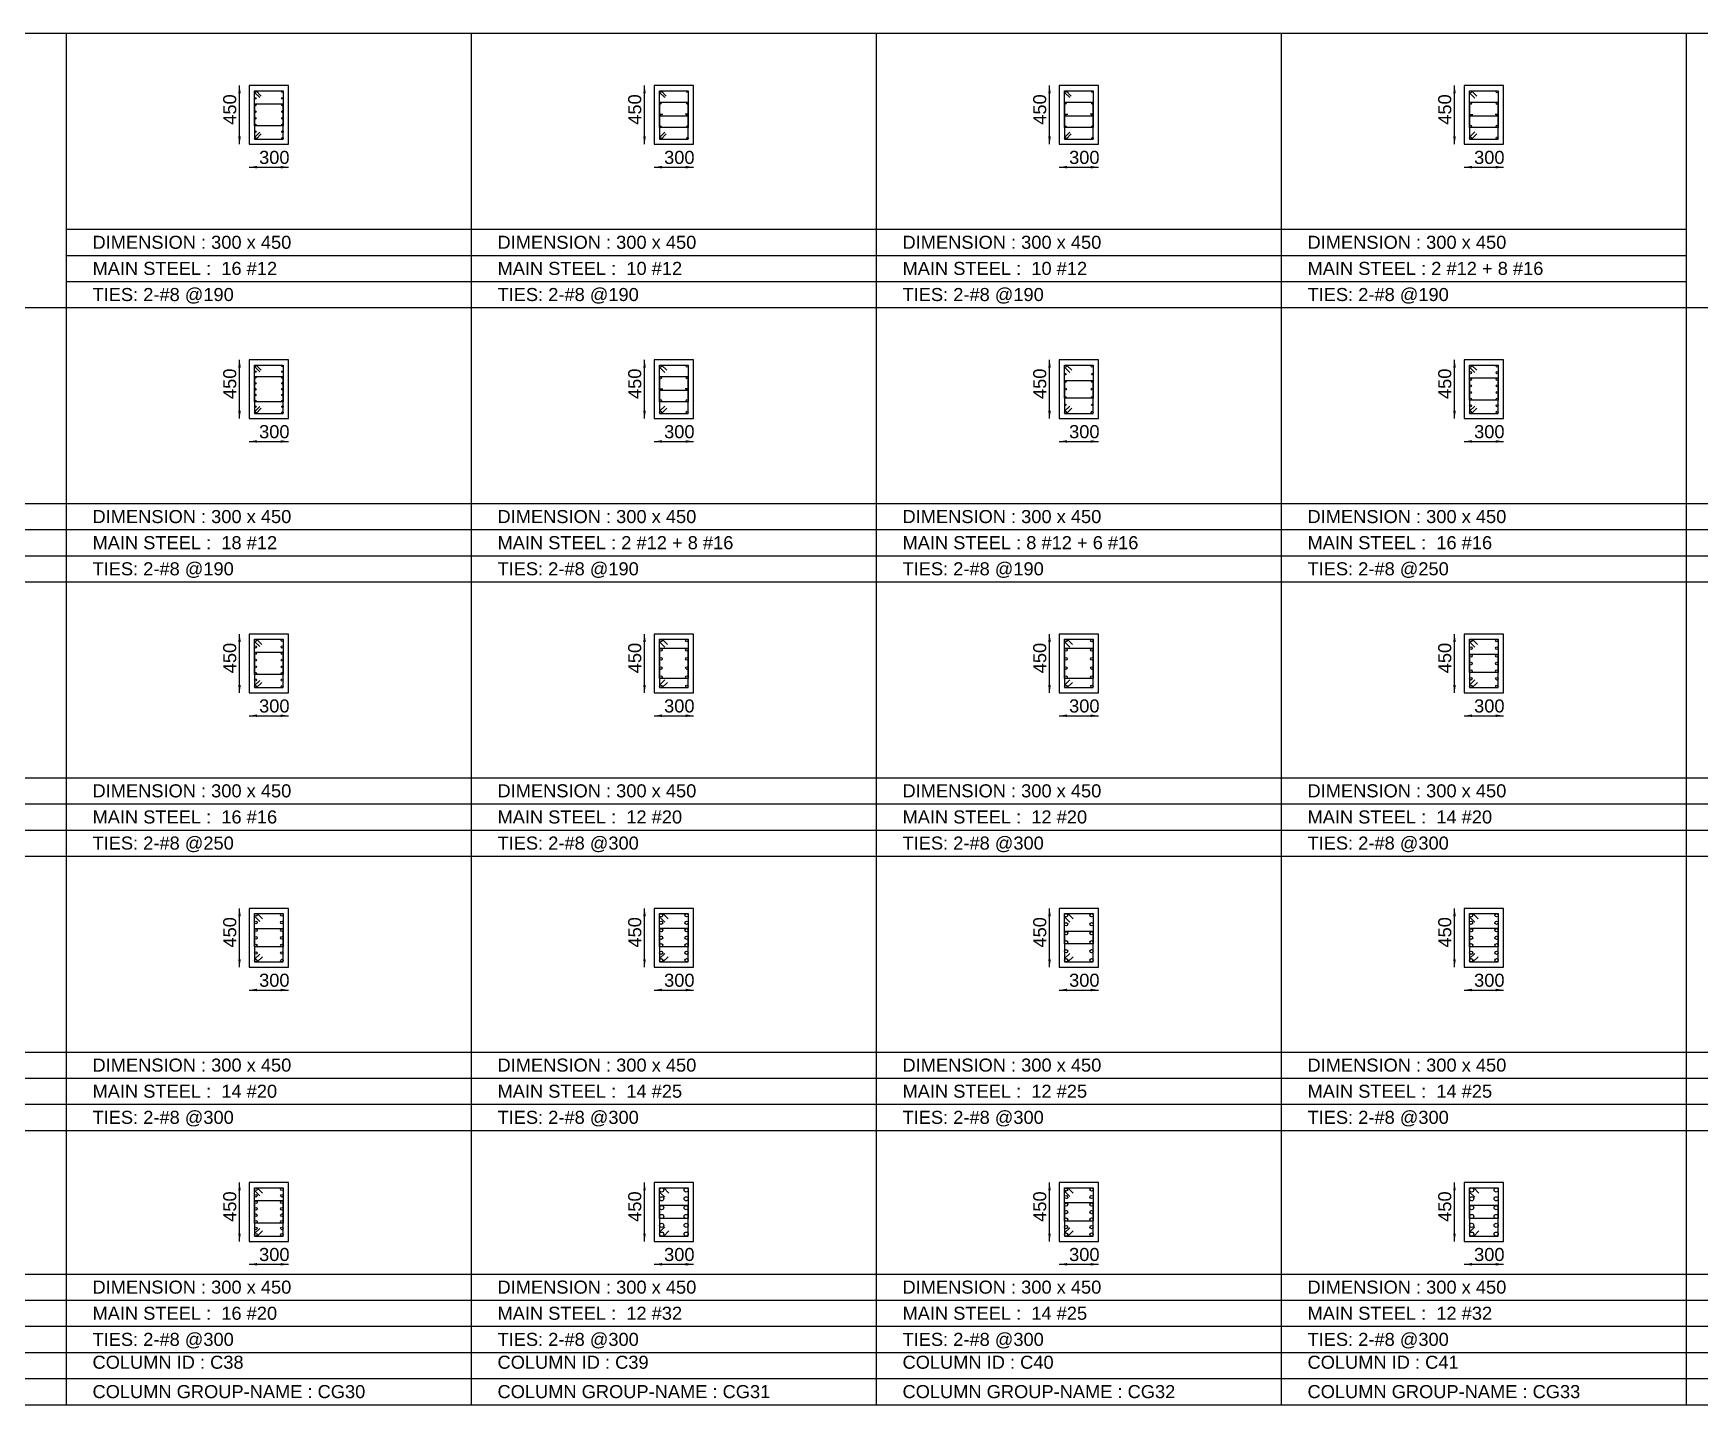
# Model space of a CAD drawing. Extents: x 28 to 264, y -211 to 74.
# Drawn here: x 121.02 to 133.78, y 62.88 to 73.38 of the extents above; entities that cross this region are included whole.
import ezdxf

# ---------------------------------------------------------------- set-up
doc = ezdxf.new("R2010")
doc.units = 0
for name, color, linetype in [('Border', 7, 'CONTINUOUS'), ('Column_Group_Name', 3, 'CONTINUOUS'), ('Column_ID', 4, 'CONTINUOUS'), ('ColumnBars', 1, 'CONTINUOUS'), ('ColumnBars1', 1, 'CONTINUOUS'), ('ColumnCrossSection', 7, 'CONTINUOUS'), ('Dim_All', 7, 'CONTINUOUS'), ('Dimensions', 7, 'CONTINUOUS'), ('Links', 2, 'CONTINUOUS'), ('MainSteel', 1, 'CONTINUOUS')]:
    doc.layers.add(name, color=color, linetype=linetype)
doc.styles.add('STRUDS_Arial', font='ARIAL.TTF', dxfattribs={"height": 0.04})

msp = doc.modelspace()

# ---------------------------------------------------------------- linework, layer by layer
at = {"layer": 'Border'}
for p, q in [((118.178, 73.38), (121.278, 73.38)), ((121.278, 71.28), (121.278, 73.38)), ((121.278, 71.28), (121.278, 73.38)), ((121.278, 73.38), (124.378, 73.38)), ((124.378, 71.28), (124.378, 73.38)), ((124.378, 71.28), (124.378, 73.38)), ((124.378, 73.38), (127.478, 73.38)), ((127.478, 71.28), (127.478, 73.38)), ((127.478, 71.28), (127.478, 73.38)), ((127.478, 73.38), (130.578, 73.38)), ((130.578, 71.28), (130.578, 73.38)), ((130.578, 71.28), (130.578, 73.38)), ((130.578, 73.38), (133.678, 73.38)), ((133.678, 71.28), (133.678, 73.38)), ((133.678, 71.28), (133.678, 73.38)), ((133.678, 73.38), (136.778, 73.38)), ((121.278, 71.88), (124.378, 71.88)), ((124.378, 71.88), (127.478, 71.88)), ((127.478, 71.88), (130.578, 71.88)), ((130.578, 71.88), (133.678, 71.88)), ((121.278, 71.68), (124.378, 71.68)), ((124.378, 71.68), (127.478, 71.68)), ((127.478, 71.68), (130.578, 71.68)), ((130.578, 71.68), (133.678, 71.68)), ((121.278, 71.48), (124.378, 71.48)), ((124.378, 71.48), (127.478, 71.48)), ((127.478, 71.48), (130.578, 71.48)), ((130.578, 71.48), (133.678, 71.48)), ((118.178, 71.28), (121.278, 71.28)), ((121.278, 69.18), (121.278, 71.28)), ((121.278, 69.18), (121.278, 71.28)), ((121.278, 71.28), (124.378, 71.28)), ((121.278, 71.28), (124.378, 71.28)), ((124.378, 69.18), (124.378, 71.28)), ((124.378, 69.18), (124.378, 71.28)), ((124.378, 71.28), (127.478, 71.28)), ((124.378, 71.28), (127.478, 71.28)), ((127.478, 69.18), (127.478, 71.28)), ((127.478, 69.18), (127.478, 71.28)), ((127.478, 71.28), (130.578, 71.28)), ((127.478, 71.28), (130.578, 71.28)), ((130.578, 69.18), (130.578, 71.28)), ((130.578, 69.18), (130.578, 71.28)), ((130.578, 71.28), (133.678, 71.28)), ((130.578, 71.28), (133.678, 71.28)), ((133.678, 69.18), (133.678, 71.28)), ((133.678, 69.18), (133.678, 71.28)), ((133.678, 71.28), (136.778, 71.28)), ((118.178, 69.78), (121.278, 69.78)), ((121.278, 69.78), (124.378, 69.78)), ((124.378, 69.78), (127.478, 69.78)), ((127.478, 69.78), (130.578, 69.78)), ((130.578, 69.78), (133.678, 69.78)), ((133.678, 69.78), (136.778, 69.78)), ((118.178, 69.58), (121.278, 69.58)), ((121.278, 69.58), (124.378, 69.58)), ((124.378, 69.58), (127.478, 69.58)), ((127.478, 69.58), (130.578, 69.58)), ((130.578, 69.58), (133.678, 69.58)), ((133.678, 69.58), (136.778, 69.58)), ((118.178, 69.38), (121.278, 69.38)), ((121.278, 69.38), (124.378, 69.38)), ((124.378, 69.38), (127.478, 69.38)), ((127.478, 69.38), (130.578, 69.38)), ((130.578, 69.38), (133.678, 69.38)), ((133.678, 69.38), (136.778, 69.38)), ((118.178, 69.18), (121.278, 69.18)), ((118.178, 69.18), (121.278, 69.18)), ((121.278, 67.08), (121.278, 69.18)), ((121.278, 67.08), (121.278, 69.18)), ((121.278, 69.18), (124.378, 69.18)), ((121.278, 69.18), (124.378, 69.18)), ((124.378, 67.08), (124.378, 69.18)), ((124.378, 67.08), (124.378, 69.18)), ((124.378, 69.18), (127.478, 69.18)), ((124.378, 69.18), (127.478, 69.18)), ((127.478, 67.08), (127.478, 69.18)), ((127.478, 67.08), (127.478, 69.18)), ((127.478, 69.18), (130.578, 69.18)), ((127.478, 69.18), (130.578, 69.18)), ((130.578, 67.08), (130.578, 69.18)), ((130.578, 67.08), (130.578, 69.18)), ((130.578, 69.18), (133.678, 69.18)), ((130.578, 69.18), (133.678, 69.18)), ((133.678, 67.08), (133.678, 69.18)), ((133.678, 67.08), (133.678, 69.18)), ((133.678, 69.18), (136.778, 69.18)), ((133.678, 69.18), (136.778, 69.18)), ((118.178, 67.68), (121.278, 67.68)), ((121.278, 67.68), (124.378, 67.68)), ((124.378, 67.68), (127.478, 67.68)), ((127.478, 67.68), (130.578, 67.68)), ((130.578, 67.68), (133.678, 67.68)), ((133.678, 67.68), (136.778, 67.68)), ((118.178, 67.48), (121.278, 67.48)), ((121.278, 67.48), (124.378, 67.48)), ((124.378, 67.48), (127.478, 67.48)), ((127.478, 67.48), (130.578, 67.48)), ((130.578, 67.48), (133.678, 67.48)), ((133.678, 67.48), (136.778, 67.48)), ((118.178, 67.28), (121.278, 67.28)), ((121.278, 67.28), (124.378, 67.28)), ((124.378, 67.28), (127.478, 67.28)), ((127.478, 67.28), (130.578, 67.28)), ((130.578, 67.28), (133.678, 67.28)), ((133.678, 67.28), (136.778, 67.28)), ((118.178, 67.08), (121.278, 67.08)), ((118.178, 67.08), (121.278, 67.08)), ((121.278, 64.98), (121.278, 67.08)), ((121.278, 64.98), (121.278, 67.08)), ((121.278, 67.08), (124.378, 67.08)), ((121.278, 67.08), (124.378, 67.08)), ((124.378, 64.98), (124.378, 67.08)), ((124.378, 64.98), (124.378, 67.08)), ((124.378, 67.08), (127.478, 67.08)), ((124.378, 67.08), (127.478, 67.08)), ((127.478, 64.98), (127.478, 67.08)), ((127.478, 64.98), (127.478, 67.08)), ((127.478, 67.08), (130.578, 67.08)), ((127.478, 67.08), (130.578, 67.08)), ((130.578, 64.98), (130.578, 67.08)), ((130.578, 64.98), (130.578, 67.08)), ((130.578, 67.08), (133.678, 67.08)), ((130.578, 67.08), (133.678, 67.08)), ((133.678, 64.98), (133.678, 67.08)), ((133.678, 64.98), (133.678, 67.08)), ((133.678, 67.08), (136.778, 67.08)), ((133.678, 67.08), (136.778, 67.08)), ((118.178, 65.58), (121.278, 65.58)), ((121.278, 65.58), (124.378, 65.58)), ((124.378, 65.58), (127.478, 65.58)), ((127.478, 65.58), (130.578, 65.58)), ((130.578, 65.58), (133.678, 65.58)), ((133.678, 65.58), (136.778, 65.58)), ((118.178, 65.38), (121.278, 65.38)), ((121.278, 65.38), (124.378, 65.38)), ((124.378, 65.38), (127.478, 65.38)), ((127.478, 65.38), (130.578, 65.38)), ((130.578, 65.38), (133.678, 65.38)), ((133.678, 65.38), (136.778, 65.38)), ((118.178, 65.18), (121.278, 65.18)), ((121.278, 65.18), (124.378, 65.18)), ((124.378, 65.18), (127.478, 65.18)), ((127.478, 65.18), (130.578, 65.18)), ((130.578, 65.18), (133.678, 65.18)), ((133.678, 65.18), (136.778, 65.18)), ((118.178, 64.98), (121.278, 64.98)), ((118.178, 64.98), (121.278, 64.98)), ((121.278, 62.88), (121.278, 64.98)), ((121.278, 62.88), (121.278, 64.98)), ((121.278, 64.98), (124.378, 64.98)), ((121.278, 64.98), (124.378, 64.98)), ((124.378, 62.88), (124.378, 64.98)), ((124.378, 62.88), (124.378, 64.98)), ((124.378, 64.98), (127.478, 64.98)), ((124.378, 64.98), (127.478, 64.98)), ((127.478, 62.88), (127.478, 64.98)), ((127.478, 62.88), (127.478, 64.98)), ((127.478, 64.98), (130.578, 64.98)), ((127.478, 64.98), (130.578, 64.98)), ((130.578, 62.88), (130.578, 64.98)), ((130.578, 62.88), (130.578, 64.98)), ((130.578, 64.98), (133.678, 64.98)), ((130.578, 64.98), (133.678, 64.98)), ((133.678, 62.88), (133.678, 64.98)), ((133.678, 62.88), (133.678, 64.98)), ((133.678, 64.98), (136.778, 64.98)), ((133.678, 64.98), (136.778, 64.98)), ((118.178, 63.88), (121.278, 63.88)), ((121.278, 63.88), (124.378, 63.88)), ((124.378, 63.88), (127.478, 63.88)), ((127.478, 63.88), (130.578, 63.88)), ((130.578, 63.88), (133.678, 63.88)), ((133.678, 63.88), (136.778, 63.88)), ((118.178, 63.68), (121.278, 63.68)), ((121.278, 63.68), (124.378, 63.68)), ((124.378, 63.68), (127.478, 63.68)), ((127.478, 63.68), (130.578, 63.68)), ((130.578, 63.68), (133.678, 63.68)), ((133.678, 63.68), (136.778, 63.68)), ((118.178, 63.48), (121.278, 63.48)), ((121.278, 63.48), (124.378, 63.48)), ((124.378, 63.48), (127.478, 63.48)), ((127.478, 63.48), (130.578, 63.48)), ((130.578, 63.48), (133.678, 63.48)), ((133.678, 63.48), (136.778, 63.48)), ((118.178, 63.28), (121.278, 63.28)), ((121.278, 63.28), (124.378, 63.28)), ((124.378, 63.28), (127.478, 63.28)), ((127.478, 63.28), (130.578, 63.28)), ((130.578, 63.28), (133.678, 63.28)), ((133.678, 63.28), (136.778, 63.28)), ((118.178, 63.08), (121.278, 63.08)), ((121.278, 63.08), (124.378, 63.08)), ((124.378, 63.08), (127.478, 63.08)), ((127.478, 63.08), (130.578, 63.08)), ((130.578, 63.08), (133.678, 63.08)), ((133.678, 63.08), (136.778, 63.08)), ((118.178, 62.88), (121.278, 62.88)), ((121.278, 62.88), (124.378, 62.88)), ((124.378, 62.88), (127.478, 62.88)), ((127.478, 62.88), (130.578, 62.88)), ((130.578, 62.88), (133.678, 62.88)), ((133.678, 62.88), (136.778, 62.88))]:
    msp.add_line(p, q, dxfattribs=at)
at = {"layer": 'ColumnBars'}
for centre, radius in [((122.724, 72.934), 0.006), ((122.724, 72.8829), 0.006), ((122.724, 72.8317), 0.006), ((122.932, 72.934), 0.006), ((122.932, 72.8829), 0.006), ((122.932, 72.8317), 0.006), ((125.824, 72.934), 0.006), ((125.824, 72.8445), 0.006), ((126.032, 72.934), 0.006), ((126.032, 72.8445), 0.006), ((128.924, 72.934), 0.006), ((128.924, 72.8445), 0.006), ((129.132, 72.934), 0.006), ((129.132, 72.8445), 0.006), ((122.724, 72.7806), 0.006), ((122.724, 72.7294), 0.006), ((122.932, 72.7806), 0.006), ((122.932, 72.7294), 0.006), ((125.824, 72.755), 0.006), ((126.032, 72.755), 0.006), ((128.924, 72.755), 0.006), ((129.132, 72.755), 0.006), ((132.024, 72.753), 0.006), ((132.23, 72.753), 0.006), ((122.724, 72.6783), 0.006), ((122.724, 72.6271), 0.006), ((122.724, 72.576), 0.006), ((122.932, 72.6783), 0.006), ((122.932, 72.6271), 0.006), ((122.932, 72.576), 0.006), ((125.824, 72.6655), 0.006), ((125.824, 72.576), 0.006), ((126.032, 72.6655), 0.006), ((126.032, 72.576), 0.006), ((128.924, 72.6655), 0.006), ((128.924, 72.576), 0.006), ((129.132, 72.6655), 0.006), ((129.132, 72.576), 0.006), ((122.724, 70.834), 0.006), ((122.724, 70.7893), 0.006), ((122.932, 70.834), 0.006), ((122.932, 70.7893), 0.006), ((132.026, 70.832), 0.008), ((132.026, 70.7814), 0.008), ((132.23, 70.832), 0.008), ((132.23, 70.7814), 0.008), ((122.724, 70.7445), 0.006), ((122.724, 70.6998), 0.006), ((122.724, 70.655), 0.006), ((122.932, 70.7445), 0.006), ((122.932, 70.6998), 0.006), ((122.932, 70.655), 0.006), ((128.924, 70.7703), 0.006), ((128.924, 70.7127), 0.006), ((129.13, 70.7703), 0.006), ((129.13, 70.7127), 0.006), ((132.026, 70.7309), 0.008), ((132.026, 70.6803), 0.008), ((132.23, 70.7309), 0.008), ((132.23, 70.6803), 0.008), ((122.724, 70.6103), 0.006), ((122.724, 70.5655), 0.006), ((122.932, 70.6103), 0.006), ((122.932, 70.5655), 0.006), ((125.824, 70.653), 0.006), ((126.03, 70.653), 0.006), ((128.924, 70.5933), 0.006), ((128.924, 70.5357), 0.006), ((129.13, 70.5933), 0.006), ((129.13, 70.5357), 0.006), ((132.026, 70.6297), 0.008), ((132.026, 70.5791), 0.008), ((132.026, 70.5286), 0.008), ((132.23, 70.6297), 0.008), ((132.23, 70.5791), 0.008), ((132.23, 70.5286), 0.008), ((122.724, 70.5208), 0.006), ((122.724, 70.476), 0.006), ((122.932, 70.5208), 0.006), ((122.932, 70.476), 0.006), ((132.026, 70.478), 0.008), ((132.23, 70.478), 0.008), ((122.726, 68.732), 0.008), ((122.726, 68.6814), 0.008), ((122.726, 68.6309), 0.008), ((122.93, 68.732), 0.008), ((122.93, 68.6814), 0.008), ((122.93, 68.6309), 0.008), ((125.828, 68.73), 0.01), ((125.828, 68.66), 0.01), ((126.028, 68.73), 0.01), ((126.028, 68.66), 0.01), ((128.928, 68.73), 0.01), ((128.928, 68.66), 0.01), ((129.128, 68.73), 0.01), ((129.128, 68.66), 0.01), ((132.028, 68.73), 0.01), ((132.028, 68.6717), 0.01), ((132.028, 68.6133), 0.01), ((132.228, 68.73), 0.01), ((132.228, 68.6717), 0.01), ((132.228, 68.6133), 0.01), ((122.726, 68.5803), 0.008), ((122.726, 68.5297), 0.008), ((122.93, 68.5803), 0.008), ((122.93, 68.5297), 0.008), ((125.828, 68.59), 0.01), ((125.828, 68.52), 0.01), ((126.028, 68.59), 0.01), ((126.028, 68.52), 0.01), ((128.928, 68.59), 0.01), ((128.928, 68.52), 0.01), ((129.128, 68.59), 0.01), ((129.128, 68.52), 0.01), ((132.028, 68.555), 0.01), ((132.028, 68.4967), 0.01), ((132.228, 68.555), 0.01), ((132.228, 68.4967), 0.01), ((122.726, 68.4791), 0.008), ((122.726, 68.4286), 0.008), ((122.726, 68.378), 0.008), ((122.93, 68.4791), 0.008), ((122.93, 68.4286), 0.008), ((122.93, 68.378), 0.008), ((125.828, 68.45), 0.01), ((125.828, 68.38), 0.01), ((126.028, 68.45), 0.01), ((126.028, 68.38), 0.01), ((128.928, 68.45), 0.01), ((128.928, 68.38), 0.01), ((129.128, 68.45), 0.01), ((129.128, 68.38), 0.01), ((132.028, 68.4383), 0.01), ((132.028, 68.38), 0.01), ((132.228, 68.4383), 0.01), ((132.228, 68.38), 0.01), ((122.728, 66.63), 0.01), ((122.728, 66.5717), 0.01), ((122.928, 66.63), 0.01), ((122.928, 66.5717), 0.01), ((125.83, 66.6275), 0.0125), ((125.83, 66.57), 0.0125), ((126.025, 66.6275), 0.0125), ((126.025, 66.57), 0.0125), ((128.93, 66.6275), 0.0125), ((129.125, 66.6275), 0.0125), ((132.03, 66.6275), 0.0125), ((132.03, 66.57), 0.0125), ((132.225, 66.6275), 0.0125), ((132.225, 66.57), 0.0125), ((122.728, 66.5133), 0.01), ((122.728, 66.455), 0.01), ((122.928, 66.5133), 0.01), ((122.928, 66.455), 0.01), ((125.83, 66.5125), 0.0125), ((125.83, 66.455), 0.0125), ((126.025, 66.5125), 0.0125), ((126.025, 66.455), 0.0125), ((128.93, 66.5585), 0.0125), ((128.93, 66.4895), 0.0125), ((129.125, 66.5585), 0.0125), ((129.125, 66.4895), 0.0125), ((132.03, 66.5125), 0.0125), ((132.03, 66.455), 0.0125), ((132.225, 66.5125), 0.0125), ((132.225, 66.455), 0.0125), ((122.728, 66.3967), 0.01), ((122.728, 66.3383), 0.01), ((122.928, 66.3967), 0.01), ((122.928, 66.3383), 0.01), ((125.83, 66.3975), 0.0125), ((125.83, 66.34), 0.0125), ((126.025, 66.3975), 0.0125), ((126.025, 66.34), 0.0125), ((128.93, 66.4205), 0.0125), ((128.93, 66.3515), 0.0125), ((129.125, 66.4205), 0.0125), ((129.125, 66.3515), 0.0125), ((132.03, 66.3975), 0.0125), ((132.03, 66.34), 0.0125), ((132.225, 66.3975), 0.0125), ((132.225, 66.34), 0.0125), ((122.728, 66.28), 0.01), ((122.928, 66.28), 0.01), ((125.83, 66.2825), 0.0125), ((126.025, 66.2825), 0.0125), ((128.93, 66.2825), 0.0125), ((129.125, 66.2825), 0.0125), ((132.03, 66.2825), 0.0125), ((132.225, 66.2825), 0.0125), ((122.728, 64.53), 0.01), ((122.928, 64.53), 0.01), ((125.834, 64.524), 0.016), ((126.022, 64.524), 0.016), ((128.93, 64.5275), 0.0125), ((129.125, 64.5275), 0.0125), ((132.034, 64.524), 0.016), ((132.222, 64.524), 0.016), ((122.728, 64.48), 0.01), ((122.728, 64.43), 0.01), ((122.928, 64.48), 0.01), ((122.928, 64.43), 0.01), ((125.834, 64.4564), 0.016), ((126.022, 64.4564), 0.016), ((128.93, 64.47), 0.0125), ((128.93, 64.4125), 0.0125), ((129.125, 64.47), 0.0125), ((129.125, 64.4125), 0.0125), ((132.034, 64.4564), 0.016), ((132.222, 64.4564), 0.016), ((122.728, 64.38), 0.01), ((122.728, 64.33), 0.01), ((122.728, 64.28), 0.01), ((122.928, 64.38), 0.01), ((122.928, 64.33), 0.01), ((122.928, 64.28), 0.01), ((125.834, 64.3888), 0.016), ((125.834, 64.3212), 0.016), ((126.022, 64.3888), 0.016), ((126.022, 64.3212), 0.016), ((128.93, 64.355), 0.0125), ((128.93, 64.2975), 0.0125), ((129.125, 64.355), 0.0125), ((129.125, 64.2975), 0.0125), ((132.034, 64.3888), 0.016), ((132.034, 64.3212), 0.016), ((132.222, 64.3888), 0.016), ((132.222, 64.3212), 0.016), ((122.728, 64.23), 0.01), ((122.728, 64.18), 0.01), ((122.928, 64.23), 0.01), ((122.928, 64.18), 0.01), ((125.834, 64.2536), 0.016), ((125.834, 64.186), 0.016), ((126.022, 64.2536), 0.016), ((126.022, 64.186), 0.016), ((128.93, 64.24), 0.0125), ((128.93, 64.1825), 0.0125), ((129.125, 64.24), 0.0125), ((129.125, 64.1825), 0.0125), ((132.034, 64.2536), 0.016), ((132.034, 64.186), 0.016), ((132.222, 64.2536), 0.016), ((132.222, 64.186), 0.016)]:
    msp.add_circle(centre, radius, dxfattribs=at)
at = {"layer": 'ColumnBars1'}
for centre in [(132.026, 72.932), (132.026, 72.8425), (132.23, 72.932), (132.23, 72.8425), (132.026, 72.6675), (132.026, 72.578), (132.23, 72.6675), (132.23, 72.578), (125.826, 70.832), (126.03, 70.832), (128.926, 70.832), (129.13, 70.832), (125.826, 70.7425), (126.03, 70.7425), (128.926, 70.655), (129.13, 70.655), (125.826, 70.5675), (126.03, 70.5675), (125.826, 70.478), (126.03, 70.478), (128.926, 70.478), (129.13, 70.478)]:
    msp.add_circle(centre, 0.008, dxfattribs=at)
at = {"layer": 'ColumnCrossSection'}
for p, q in [((122.978, 72.98), (122.678, 72.98)), ((122.678, 72.98), (122.678, 72.53)), ((122.978, 72.53), (122.978, 72.98)), ((126.078, 72.98), (125.778, 72.98)), ((125.778, 72.98), (125.778, 72.53)), ((126.078, 72.53), (126.078, 72.98)), ((129.178, 72.98), (128.878, 72.98)), ((128.878, 72.98), (128.878, 72.53)), ((129.178, 72.53), (129.178, 72.98)), ((132.278, 72.98), (131.978, 72.98)), ((131.978, 72.98), (131.978, 72.53)), ((132.278, 72.53), (132.278, 72.98)), ((122.678, 72.53), (122.978, 72.53)), ((125.778, 72.53), (126.078, 72.53)), ((128.878, 72.53), (129.178, 72.53)), ((131.978, 72.53), (132.278, 72.53)), ((122.978, 70.88), (122.678, 70.88)), ((122.678, 70.88), (122.678, 70.43)), ((122.978, 70.43), (122.978, 70.88)), ((126.078, 70.88), (125.778, 70.88)), ((125.778, 70.88), (125.778, 70.43)), ((126.078, 70.43), (126.078, 70.88)), ((129.178, 70.88), (128.878, 70.88)), ((128.878, 70.88), (128.878, 70.43)), ((129.178, 70.43), (129.178, 70.88)), ((132.278, 70.88), (131.978, 70.88)), ((131.978, 70.88), (131.978, 70.43)), ((132.278, 70.43), (132.278, 70.88)), ((122.678, 70.43), (122.978, 70.43)), ((125.778, 70.43), (126.078, 70.43)), ((128.878, 70.43), (129.178, 70.43)), ((131.978, 70.43), (132.278, 70.43)), ((122.978, 68.78), (122.678, 68.78)), ((122.678, 68.78), (122.678, 68.33)), ((122.978, 68.33), (122.978, 68.78)), ((126.078, 68.78), (125.778, 68.78)), ((125.778, 68.78), (125.778, 68.33)), ((126.078, 68.33), (126.078, 68.78)), ((129.178, 68.78), (128.878, 68.78)), ((128.878, 68.78), (128.878, 68.33)), ((129.178, 68.33), (129.178, 68.78)), ((132.278, 68.78), (131.978, 68.78)), ((131.978, 68.78), (131.978, 68.33)), ((132.278, 68.33), (132.278, 68.78)), ((122.678, 68.33), (122.978, 68.33)), ((125.778, 68.33), (126.078, 68.33)), ((128.878, 68.33), (129.178, 68.33)), ((131.978, 68.33), (132.278, 68.33)), ((122.978, 66.68), (122.678, 66.68)), ((122.678, 66.68), (122.678, 66.23)), ((122.978, 66.23), (122.978, 66.68)), ((126.078, 66.68), (125.778, 66.68)), ((125.778, 66.68), (125.778, 66.23)), ((126.078, 66.23), (126.078, 66.68)), ((129.178, 66.68), (128.878, 66.68)), ((128.878, 66.68), (128.878, 66.23)), ((129.178, 66.23), (129.178, 66.68)), ((132.278, 66.68), (131.978, 66.68)), ((131.978, 66.68), (131.978, 66.23)), ((132.278, 66.23), (132.278, 66.68)), ((122.678, 66.23), (122.978, 66.23)), ((125.778, 66.23), (126.078, 66.23)), ((128.878, 66.23), (129.178, 66.23)), ((131.978, 66.23), (132.278, 66.23)), ((122.978, 64.58), (122.678, 64.58)), ((122.678, 64.58), (122.678, 64.13)), ((122.978, 64.13), (122.978, 64.58)), ((126.078, 64.58), (125.778, 64.58)), ((125.778, 64.58), (125.778, 64.13)), ((126.078, 64.13), (126.078, 64.58)), ((129.178, 64.58), (128.878, 64.58)), ((128.878, 64.58), (128.878, 64.13)), ((129.178, 64.13), (129.178, 64.58)), ((132.278, 64.58), (131.978, 64.58)), ((131.978, 64.58), (131.978, 64.13)), ((132.278, 64.13), (132.278, 64.58)), ((122.678, 64.13), (122.978, 64.13)), ((125.778, 64.13), (126.078, 64.13)), ((128.878, 64.13), (129.178, 64.13)), ((131.978, 64.13), (132.278, 64.13))]:
    msp.add_line(p, q, dxfattribs=at)
at = {"layer": 'Dim_All'}
for p, q in [((122.603, 72.53), (122.603, 72.98)), ((125.703, 72.53), (125.703, 72.98)), ((128.803, 72.53), (128.803, 72.98)), ((131.903, 72.53), (131.903, 72.98)), ((122.678, 72.355), (122.978, 72.355)), ((125.778, 72.355), (126.078, 72.355)), ((128.878, 72.355), (129.178, 72.355)), ((131.978, 72.355), (132.278, 72.355)), ((122.603, 70.43), (122.603, 70.88)), ((125.703, 70.43), (125.703, 70.88)), ((128.803, 70.43), (128.803, 70.88)), ((131.903, 70.43), (131.903, 70.88)), ((122.678, 70.255), (122.978, 70.255)), ((125.778, 70.255), (126.078, 70.255)), ((128.878, 70.255), (129.178, 70.255)), ((131.978, 70.255), (132.278, 70.255)), ((122.603, 68.33), (122.603, 68.78)), ((125.703, 68.33), (125.703, 68.78)), ((128.803, 68.33), (128.803, 68.78)), ((131.903, 68.33), (131.903, 68.78)), ((122.678, 68.155), (122.978, 68.155)), ((125.778, 68.155), (126.078, 68.155)), ((128.878, 68.155), (129.178, 68.155)), ((131.978, 68.155), (132.278, 68.155)), ((122.603, 66.23), (122.603, 66.68)), ((125.703, 66.23), (125.703, 66.68)), ((128.803, 66.23), (128.803, 66.68)), ((131.903, 66.23), (131.903, 66.68)), ((122.678, 66.055), (122.978, 66.055)), ((125.778, 66.055), (126.078, 66.055)), ((128.878, 66.055), (129.178, 66.055)), ((131.978, 66.055), (132.278, 66.055)), ((122.603, 64.13), (122.603, 64.58)), ((125.703, 64.13), (125.703, 64.58)), ((128.803, 64.13), (128.803, 64.58)), ((131.903, 64.13), (131.903, 64.58)), ((122.678, 63.955), (122.978, 63.955)), ((125.778, 63.955), (126.078, 63.955)), ((128.878, 63.955), (129.178, 63.955)), ((131.978, 63.955), (132.278, 63.955))]:
    msp.add_line(p, q, dxfattribs=at)
at = {"layer": 'dim_all'}
for points in [[(122.603, 72.98), (122.593, 72.92), (122.603, 72.98), (122.613, 72.92)], [(125.703, 72.98), (125.693, 72.92), (125.703, 72.98), (125.713, 72.92)], [(128.803, 72.98), (128.793, 72.92), (128.803, 72.98), (128.813, 72.92)], [(131.903, 72.98), (131.893, 72.92), (131.903, 72.98), (131.913, 72.92)], [(122.603, 72.53), (122.593, 72.59), (122.603, 72.53), (122.613, 72.59)], [(125.703, 72.53), (125.693, 72.59), (125.703, 72.53), (125.713, 72.59)], [(128.803, 72.53), (128.793, 72.59), (128.803, 72.53), (128.813, 72.59)], [(131.903, 72.53), (131.893, 72.59), (131.903, 72.53), (131.913, 72.59)], [(122.678, 72.355), (122.738, 72.365), (122.678, 72.355), (122.738, 72.345)], [(122.978, 72.355), (122.918, 72.365), (122.978, 72.355), (122.918, 72.345)], [(125.778, 72.355), (125.838, 72.365), (125.778, 72.355), (125.838, 72.345)], [(126.078, 72.355), (126.018, 72.365), (126.078, 72.355), (126.018, 72.345)], [(128.878, 72.355), (128.938, 72.365), (128.878, 72.355), (128.938, 72.345)], [(129.178, 72.355), (129.118, 72.365), (129.178, 72.355), (129.118, 72.345)], [(131.978, 72.355), (132.038, 72.365), (131.978, 72.355), (132.038, 72.345)], [(132.278, 72.355), (132.218, 72.365), (132.278, 72.355), (132.218, 72.345)], [(122.603, 70.88), (122.593, 70.82), (122.603, 70.88), (122.613, 70.82)], [(125.703, 70.88), (125.693, 70.82), (125.703, 70.88), (125.713, 70.82)], [(128.803, 70.88), (128.793, 70.82), (128.803, 70.88), (128.813, 70.82)], [(131.903, 70.88), (131.893, 70.82), (131.903, 70.88), (131.913, 70.82)], [(122.603, 70.43), (122.593, 70.49), (122.603, 70.43), (122.613, 70.49)], [(125.703, 70.43), (125.693, 70.49), (125.703, 70.43), (125.713, 70.49)], [(128.803, 70.43), (128.793, 70.49), (128.803, 70.43), (128.813, 70.49)], [(131.903, 70.43), (131.893, 70.49), (131.903, 70.43), (131.913, 70.49)], [(122.678, 70.255), (122.738, 70.265), (122.678, 70.255), (122.738, 70.245)], [(122.978, 70.255), (122.918, 70.265), (122.978, 70.255), (122.918, 70.245)], [(125.778, 70.255), (125.838, 70.265), (125.778, 70.255), (125.838, 70.245)], [(126.078, 70.255), (126.018, 70.265), (126.078, 70.255), (126.018, 70.245)], [(128.878, 70.255), (128.938, 70.265), (128.878, 70.255), (128.938, 70.245)], [(129.178, 70.255), (129.118, 70.265), (129.178, 70.255), (129.118, 70.245)], [(131.978, 70.255), (132.038, 70.265), (131.978, 70.255), (132.038, 70.245)], [(132.278, 70.255), (132.218, 70.265), (132.278, 70.255), (132.218, 70.245)], [(122.603, 68.78), (122.593, 68.72), (122.603, 68.78), (122.613, 68.72)], [(125.703, 68.78), (125.693, 68.72), (125.703, 68.78), (125.713, 68.72)], [(128.803, 68.78), (128.793, 68.72), (128.803, 68.78), (128.813, 68.72)], [(131.903, 68.78), (131.893, 68.72), (131.903, 68.78), (131.913, 68.72)], [(122.603, 68.33), (122.593, 68.39), (122.603, 68.33), (122.613, 68.39)], [(125.703, 68.33), (125.693, 68.39), (125.703, 68.33), (125.713, 68.39)], [(128.803, 68.33), (128.793, 68.39), (128.803, 68.33), (128.813, 68.39)], [(131.903, 68.33), (131.893, 68.39), (131.903, 68.33), (131.913, 68.39)], [(122.678, 68.155), (122.738, 68.165), (122.678, 68.155), (122.738, 68.145)], [(122.978, 68.155), (122.918, 68.165), (122.978, 68.155), (122.918, 68.145)], [(125.778, 68.155), (125.838, 68.165), (125.778, 68.155), (125.838, 68.145)], [(126.078, 68.155), (126.018, 68.165), (126.078, 68.155), (126.018, 68.145)], [(128.878, 68.155), (128.938, 68.165), (128.878, 68.155), (128.938, 68.145)], [(129.178, 68.155), (129.118, 68.165), (129.178, 68.155), (129.118, 68.145)], [(131.978, 68.155), (132.038, 68.165), (131.978, 68.155), (132.038, 68.145)], [(132.278, 68.155), (132.218, 68.165), (132.278, 68.155), (132.218, 68.145)], [(122.603, 66.68), (122.593, 66.62), (122.603, 66.68), (122.613, 66.62)], [(125.703, 66.68), (125.693, 66.62), (125.703, 66.68), (125.713, 66.62)], [(128.803, 66.68), (128.793, 66.62), (128.803, 66.68), (128.813, 66.62)], [(131.903, 66.68), (131.893, 66.62), (131.903, 66.68), (131.913, 66.62)], [(122.603, 66.23), (122.593, 66.29), (122.603, 66.23), (122.613, 66.29)], [(125.703, 66.23), (125.693, 66.29), (125.703, 66.23), (125.713, 66.29)], [(128.803, 66.23), (128.793, 66.29), (128.803, 66.23), (128.813, 66.29)], [(131.903, 66.23), (131.893, 66.29), (131.903, 66.23), (131.913, 66.29)], [(122.678, 66.055), (122.738, 66.065), (122.678, 66.055), (122.738, 66.045)], [(122.978, 66.055), (122.918, 66.065), (122.978, 66.055), (122.918, 66.045)], [(125.778, 66.055), (125.838, 66.065), (125.778, 66.055), (125.838, 66.045)], [(126.078, 66.055), (126.018, 66.065), (126.078, 66.055), (126.018, 66.045)], [(128.878, 66.055), (128.938, 66.065), (128.878, 66.055), (128.938, 66.045)], [(129.178, 66.055), (129.118, 66.065), (129.178, 66.055), (129.118, 66.045)], [(131.978, 66.055), (132.038, 66.065), (131.978, 66.055), (132.038, 66.045)], [(132.278, 66.055), (132.218, 66.065), (132.278, 66.055), (132.218, 66.045)], [(122.603, 64.58), (122.593, 64.52), (122.603, 64.58), (122.613, 64.52)], [(125.703, 64.58), (125.693, 64.52), (125.703, 64.58), (125.713, 64.52)], [(128.803, 64.58), (128.793, 64.52), (128.803, 64.58), (128.813, 64.52)], [(131.903, 64.58), (131.893, 64.52), (131.903, 64.58), (131.913, 64.52)], [(122.603, 64.13), (122.593, 64.19), (122.603, 64.13), (122.613, 64.19)], [(125.703, 64.13), (125.693, 64.19), (125.703, 64.13), (125.713, 64.19)], [(128.803, 64.13), (128.793, 64.19), (128.803, 64.13), (128.813, 64.19)], [(131.903, 64.13), (131.893, 64.19), (131.903, 64.13), (131.913, 64.19)], [(122.678, 63.955), (122.738, 63.965), (122.678, 63.955), (122.738, 63.945)], [(122.978, 63.955), (122.918, 63.965), (122.978, 63.955), (122.918, 63.945)], [(125.778, 63.955), (125.838, 63.965), (125.778, 63.955), (125.838, 63.945)], [(126.078, 63.955), (126.018, 63.965), (126.078, 63.955), (126.018, 63.945)], [(128.878, 63.955), (128.938, 63.965), (128.878, 63.955), (128.938, 63.945)], [(129.178, 63.955), (129.118, 63.965), (129.178, 63.955), (129.118, 63.945)], [(131.978, 63.955), (132.038, 63.965), (131.978, 63.955), (132.038, 63.945)], [(132.278, 63.955), (132.218, 63.965), (132.278, 63.955), (132.218, 63.945)]]:
    msp.add_solid(points, dxfattribs=at)
at = {"layer": 'Links'}
for p, q in [((122.718, 72.94), (122.938, 72.94)), ((122.718, 72.6723), (122.718, 72.94)), ((122.718, 72.928), (122.758, 72.888)), ((122.938, 72.8377), (122.718, 72.8377)), ((122.718, 72.8377), (122.718, 72.57)), ((122.73, 72.94), (122.77, 72.9)), ((122.938, 72.94), (122.938, 72.6723)), ((122.938, 72.57), (122.938, 72.8377)), ((125.818, 72.94), (126.038, 72.94)), ((125.818, 72.6595), (125.818, 72.94)), ((125.818, 72.928), (125.858, 72.888)), ((126.038, 72.8505), (125.818, 72.8505)), ((125.818, 72.8505), (125.818, 72.57)), ((125.83, 72.94), (125.87, 72.9)), ((126.038, 72.94), (126.038, 72.6595)), ((126.038, 72.57), (126.038, 72.8505)), ((128.918, 72.94), (129.138, 72.94)), ((128.918, 72.6595), (128.918, 72.94)), ((128.918, 72.928), (128.958, 72.888)), ((129.138, 72.8505), (128.918, 72.8505)), ((128.918, 72.8505), (128.918, 72.57)), ((128.93, 72.94), (128.97, 72.9)), ((129.138, 72.94), (129.138, 72.6595)), ((129.138, 72.57), (129.138, 72.8505)), ((132.018, 72.94), (132.238, 72.94)), ((132.018, 72.6595), (132.018, 72.94)), ((132.018, 72.924), (132.058, 72.884)), ((132.238, 72.8505), (132.018, 72.8505)), ((132.018, 72.8505), (132.018, 72.57)), ((132.034, 72.94), (132.074, 72.9)), ((132.238, 72.94), (132.238, 72.6595)), ((132.238, 72.57), (132.238, 72.8505)), ((125.818, 72.761), (125.843, 72.761)), ((125.818, 72.749), (126.038, 72.749)), ((126.038, 72.761), (126.013, 72.761)), ((128.918, 72.761), (128.943, 72.761)), ((128.918, 72.749), (129.138, 72.749)), ((129.138, 72.761), (129.113, 72.761)), ((132.018, 72.759), (132.043, 72.759)), ((132.018, 72.747), (132.238, 72.747)), ((132.238, 72.759), (132.213, 72.759)), ((122.938, 72.6723), (122.718, 72.6723)), ((122.718, 72.582), (122.758, 72.622)), ((122.73, 72.57), (122.77, 72.61)), ((126.038, 72.6595), (125.818, 72.6595)), ((125.818, 72.582), (125.858, 72.622)), ((125.83, 72.57), (125.87, 72.61)), ((129.138, 72.6595), (128.918, 72.6595)), ((128.918, 72.582), (128.958, 72.622)), ((128.93, 72.57), (128.97, 72.61)), ((132.238, 72.6595), (132.018, 72.6595)), ((132.018, 72.586), (132.058, 72.626)), ((132.034, 72.57), (132.074, 72.61)), ((122.718, 72.57), (122.938, 72.57)), ((125.818, 72.57), (126.038, 72.57)), ((128.918, 72.57), (129.138, 72.57)), ((132.018, 72.57), (132.238, 72.57)), ((122.718, 70.84), (122.938, 70.84)), ((122.718, 70.5595), (122.718, 70.84)), ((122.718, 70.828), (122.758, 70.788)), ((122.73, 70.84), (122.77, 70.8)), ((122.938, 70.84), (122.938, 70.5595)), ((125.818, 70.84), (126.038, 70.84)), ((125.818, 70.5595), (125.818, 70.84)), ((125.818, 70.824), (125.858, 70.784)), ((125.834, 70.84), (125.874, 70.8)), ((126.038, 70.84), (126.038, 70.5595)), ((128.918, 70.84), (129.138, 70.84)), ((128.918, 70.5873), (128.918, 70.84)), ((128.918, 70.824), (128.958, 70.784)), ((128.934, 70.84), (128.974, 70.8)), ((129.138, 70.84), (129.138, 70.5873)), ((132.018, 70.84), (132.238, 70.84)), ((132.018, 70.5711), (132.018, 70.84)), ((132.018, 70.824), (132.058, 70.784)), ((132.034, 70.84), (132.074, 70.8)), ((132.238, 70.84), (132.238, 70.5711)), ((122.938, 70.7505), (122.718, 70.7505)), ((122.718, 70.7505), (122.718, 70.47)), ((122.938, 70.47), (122.938, 70.7505)), ((126.038, 70.7505), (125.818, 70.7505)), ((125.818, 70.7505), (125.818, 70.47)), ((126.038, 70.47), (126.038, 70.7505)), ((129.138, 70.7187), (128.918, 70.7187)), ((128.918, 70.7187), (128.918, 70.47)), ((129.138, 70.47), (129.138, 70.7187)), ((132.238, 70.7389), (132.018, 70.7389)), ((132.018, 70.7389), (132.018, 70.47)), ((132.238, 70.47), (132.238, 70.7389)), ((122.938, 70.5595), (122.718, 70.5595)), ((125.818, 70.659), (125.843, 70.659)), ((125.818, 70.647), (126.038, 70.647)), ((126.038, 70.5595), (125.818, 70.5595)), ((126.038, 70.659), (126.013, 70.659)), ((129.138, 70.5873), (128.918, 70.5873)), ((132.238, 70.5711), (132.018, 70.5711)), ((122.718, 70.482), (122.758, 70.522)), ((122.718, 70.47), (122.938, 70.47)), ((122.73, 70.47), (122.77, 70.51)), ((125.818, 70.486), (125.858, 70.526)), ((125.818, 70.47), (126.038, 70.47)), ((125.834, 70.47), (125.874, 70.51)), ((128.918, 70.486), (128.958, 70.526)), ((128.918, 70.47), (129.138, 70.47)), ((128.934, 70.47), (128.974, 70.51)), ((132.018, 70.486), (132.058, 70.526)), ((132.018, 70.47), (132.238, 70.47)), ((132.034, 70.47), (132.074, 70.51)), ((122.718, 68.74), (122.938, 68.74)), ((122.718, 68.4711), (122.718, 68.74)), ((122.718, 68.724), (122.758, 68.684)), ((122.938, 68.6389), (122.718, 68.6389)), ((122.718, 68.6389), (122.718, 68.37)), ((122.734, 68.74), (122.774, 68.7)), ((122.938, 68.74), (122.938, 68.4711)), ((122.938, 68.37), (122.938, 68.6389)), ((125.818, 68.74), (126.038, 68.74)), ((125.818, 68.44), (125.818, 68.74)), ((125.818, 68.72), (125.858, 68.68)), ((126.038, 68.67), (125.818, 68.67)), ((125.818, 68.67), (125.818, 68.37)), ((125.838, 68.74), (125.878, 68.7)), ((126.038, 68.74), (126.038, 68.44)), ((126.038, 68.37), (126.038, 68.67)), ((128.918, 68.74), (129.138, 68.74)), ((128.918, 68.44), (128.918, 68.74)), ((128.918, 68.72), (128.958, 68.68)), ((129.138, 68.67), (128.918, 68.67)), ((128.918, 68.67), (128.918, 68.37)), ((128.938, 68.74), (128.978, 68.7)), ((129.138, 68.74), (129.138, 68.44)), ((129.138, 68.37), (129.138, 68.67)), ((132.018, 68.74), (132.238, 68.74)), ((132.018, 68.4867), (132.018, 68.74)), ((132.018, 68.72), (132.058, 68.68)), ((132.238, 68.6233), (132.018, 68.6233)), ((132.018, 68.6233), (132.018, 68.37)), ((132.038, 68.74), (132.078, 68.7)), ((132.238, 68.74), (132.238, 68.4867)), ((132.238, 68.37), (132.238, 68.6233)), ((122.938, 68.4711), (122.718, 68.4711)), ((122.718, 68.386), (122.758, 68.426)), ((122.718, 68.37), (122.938, 68.37)), ((122.734, 68.37), (122.774, 68.41)), ((126.038, 68.44), (125.818, 68.44)), ((125.818, 68.39), (125.858, 68.43)), ((125.818, 68.37), (126.038, 68.37)), ((125.838, 68.37), (125.878, 68.41)), ((129.138, 68.44), (128.918, 68.44)), ((128.918, 68.39), (128.958, 68.43)), ((128.918, 68.37), (129.138, 68.37)), ((128.938, 68.37), (128.978, 68.41)), ((132.238, 68.4867), (132.018, 68.4867)), ((132.018, 68.39), (132.058, 68.43)), ((132.018, 68.37), (132.238, 68.37)), ((132.038, 68.37), (132.078, 68.41)), ((122.718, 66.64), (122.938, 66.64)), ((122.718, 66.3867), (122.718, 66.64)), ((122.718, 66.62), (122.758, 66.58)), ((122.738, 66.64), (122.778, 66.6)), ((122.938, 66.64), (122.938, 66.3867)), ((125.818, 66.64), (126.038, 66.64)), ((125.818, 66.385), (125.818, 66.64)), ((125.818, 66.615), (125.858, 66.575)), ((125.843, 66.64), (125.883, 66.6)), ((126.038, 66.64), (126.038, 66.385)), ((128.918, 66.64), (129.138, 66.64)), ((128.918, 66.408), (128.918, 66.64)), ((128.918, 66.615), (128.958, 66.575)), ((128.943, 66.64), (128.983, 66.6)), ((129.138, 66.64), (129.138, 66.408)), ((132.018, 66.64), (132.238, 66.64)), ((132.018, 66.385), (132.018, 66.64)), ((132.018, 66.615), (132.058, 66.575)), ((132.043, 66.64), (132.083, 66.6)), ((132.238, 66.64), (132.238, 66.385)), ((122.938, 66.5233), (122.718, 66.5233)), ((122.718, 66.5233), (122.718, 66.27)), ((122.938, 66.27), (122.938, 66.5233)), ((126.038, 66.525), (125.818, 66.525)), ((125.818, 66.525), (125.818, 66.27)), ((126.038, 66.27), (126.038, 66.525)), ((129.138, 66.502), (128.918, 66.502)), ((128.918, 66.502), (128.918, 66.27)), ((129.138, 66.27), (129.138, 66.502)), ((132.238, 66.525), (132.018, 66.525)), ((132.018, 66.525), (132.018, 66.27)), ((132.238, 66.27), (132.238, 66.525)), ((122.938, 66.3867), (122.718, 66.3867)), ((122.718, 66.29), (122.758, 66.33)), ((126.038, 66.385), (125.818, 66.385)), ((125.818, 66.295), (125.858, 66.335)), ((129.138, 66.408), (128.918, 66.408)), ((128.918, 66.295), (128.958, 66.335)), ((132.238, 66.385), (132.018, 66.385)), ((132.018, 66.295), (132.058, 66.335)), ((122.718, 66.27), (122.938, 66.27)), ((122.738, 66.27), (122.778, 66.31)), ((125.818, 66.27), (126.038, 66.27)), ((125.843, 66.27), (125.883, 66.31)), ((128.918, 66.27), (129.138, 66.27)), ((128.943, 66.27), (128.983, 66.31)), ((132.018, 66.27), (132.238, 66.27)), ((132.043, 66.27), (132.083, 66.31)), ((122.718, 64.54), (122.938, 64.54)), ((122.718, 64.27), (122.718, 64.54)), ((122.738, 64.54), (122.778, 64.5)), ((122.938, 64.54), (122.938, 64.27)), ((125.818, 64.54), (126.038, 64.54)), ((125.818, 64.3052), (125.818, 64.54)), ((125.85, 64.54), (125.89, 64.5)), ((126.038, 64.54), (126.038, 64.3052)), ((128.918, 64.54), (129.138, 64.54)), ((128.918, 64.285), (128.918, 64.54)), ((128.943, 64.54), (128.983, 64.5)), ((129.138, 64.54), (129.138, 64.285)), ((132.018, 64.54), (132.238, 64.54)), ((132.018, 64.3052), (132.018, 64.54)), ((132.05, 64.54), (132.09, 64.5)), ((132.238, 64.54), (132.238, 64.3052)), ((122.718, 64.52), (122.758, 64.48)), ((122.938, 64.44), (122.718, 64.44)), ((122.718, 64.44), (122.718, 64.17)), ((122.938, 64.17), (122.938, 64.44)), ((125.818, 64.508), (125.858, 64.468)), ((128.918, 64.515), (128.958, 64.475)), ((129.138, 64.425), (128.918, 64.425)), ((128.918, 64.425), (128.918, 64.17)), ((129.138, 64.17), (129.138, 64.425)), ((132.018, 64.508), (132.058, 64.468)), ((126.038, 64.4048), (125.818, 64.4048)), ((125.818, 64.4048), (125.818, 64.17)), ((126.038, 64.3052), (125.818, 64.3052)), ((126.038, 64.17), (126.038, 64.4048)), ((129.138, 64.285), (128.918, 64.285)), ((132.238, 64.4048), (132.018, 64.4048)), ((132.018, 64.4048), (132.018, 64.17)), ((132.238, 64.3052), (132.018, 64.3052)), ((132.238, 64.17), (132.238, 64.4048)), ((122.938, 64.27), (122.718, 64.27)), ((122.718, 64.19), (122.758, 64.23)), ((122.718, 64.17), (122.938, 64.17)), ((122.738, 64.17), (122.778, 64.21)), ((125.818, 64.202), (125.858, 64.242)), ((125.818, 64.17), (126.038, 64.17)), ((125.85, 64.17), (125.89, 64.21)), ((128.918, 64.195), (128.958, 64.235)), ((128.918, 64.17), (129.138, 64.17)), ((128.943, 64.17), (128.983, 64.21)), ((132.018, 64.202), (132.058, 64.242)), ((132.018, 64.17), (132.238, 64.17)), ((132.05, 64.17), (132.09, 64.21))]:
    msp.add_line(p, q, dxfattribs=at)

# ---------------------------------------------------------------- texts
at = {"layer": 'Column_Group_Name', "style": 'STRUDS_Arial'}
for s, p in [('COLUMN GROUP-NAME : CG30', (121.478, 62.93)), ('COLUMN GROUP-NAME : CG31', (124.578, 62.93)), ('COLUMN GROUP-NAME : CG32', (127.678, 62.93)), ('COLUMN GROUP-NAME : CG33', (130.778, 62.93))]:
    msp.add_text(s, height=0.1, dxfattribs=at).set_placement(p)
at = {"layer": 'Column_ID', "style": 'STRUDS_Arial'}
for s, p in [('COLUMN ID : C38', (121.478, 63.155)), ('COLUMN ID : C39', (124.578, 63.155)), ('COLUMN ID : C40', (127.678, 63.155)), ('COLUMN ID : C41', (130.778, 63.155))]:
    msp.add_text(s, height=0.1, dxfattribs=at).set_placement(p)
at = {"layer": 'Dimensions', "style": 'STRUDS_Arial'}
for p in [(122.578, 72.68), (125.678, 72.68), (128.778, 72.68), (131.878, 72.68), (122.578, 70.58), (125.678, 70.58), (128.778, 70.58), (131.878, 70.58), (122.578, 68.48), (125.678, 68.48), (128.778, 68.48), (131.878, 68.48), (122.578, 66.38), (125.678, 66.38), (128.778, 66.38), (131.878, 66.38), (122.578, 64.28), (125.678, 64.28), (128.778, 64.28), (131.878, 64.28)]:
    msp.add_text('450', height=0.1, rotation=90, dxfattribs=at).set_placement(p)
for s, p in [('300', (122.753, 72.38)), ('300', (125.853, 72.38)), ('300', (128.953, 72.38)), ('300', (132.053, 72.38)), ('DIMENSION : 300 x 450', (121.478, 71.73)), ('DIMENSION : 300 x 450', (124.578, 71.73)), ('DIMENSION : 300 x 450', (127.678, 71.73)), ('DIMENSION : 300 x 450', (130.778, 71.73)), ('300', (122.753, 70.28)), ('300', (125.853, 70.28)), ('300', (128.953, 70.28)), ('300', (132.053, 70.28)), ('DIMENSION : 300 x 450', (121.478, 69.63)), ('DIMENSION : 300 x 450', (124.578, 69.63)), ('DIMENSION : 300 x 450', (127.678, 69.63)), ('DIMENSION : 300 x 450', (130.778, 69.63)), ('300', (122.753, 68.18)), ('300', (125.853, 68.18)), ('300', (128.953, 68.18)), ('300', (132.053, 68.18)), ('DIMENSION : 300 x 450', (121.478, 67.53)), ('DIMENSION : 300 x 450', (124.578, 67.53)), ('DIMENSION : 300 x 450', (127.678, 67.53)), ('DIMENSION : 300 x 450', (130.778, 67.53)), ('300', (122.753, 66.08)), ('300', (125.853, 66.08)), ('300', (128.953, 66.08)), ('300', (132.053, 66.08)), ('DIMENSION : 300 x 450', (121.478, 65.43)), ('DIMENSION : 300 x 450', (124.578, 65.43)), ('DIMENSION : 300 x 450', (127.678, 65.43)), ('DIMENSION : 300 x 450', (130.778, 65.43)), ('300', (122.753, 63.98)), ('300', (125.853, 63.98)), ('300', (128.953, 63.98)), ('300', (132.053, 63.98)), ('DIMENSION : 300 x 450', (121.478, 63.73)), ('DIMENSION : 300 x 450', (124.578, 63.73)), ('DIMENSION : 300 x 450', (127.678, 63.73)), ('DIMENSION : 300 x 450', (130.778, 63.73))]:
    msp.add_text(s, height=0.1, dxfattribs=at).set_placement(p)
at = {"layer": 'Links', "style": 'STRUDS_Arial'}
for s, p in [('TIES: 2-#8 @190', (121.478, 71.33)), ('TIES: 2-#8 @190', (124.578, 71.33)), ('TIES: 2-#8 @190', (127.678, 71.33)), ('TIES: 2-#8 @190', (130.778, 71.33)), ('TIES: 2-#8 @190', (121.478, 69.23)), ('TIES: 2-#8 @190', (124.578, 69.23)), ('TIES: 2-#8 @190', (127.678, 69.23)), ('TIES: 2-#8 @250', (130.778, 69.23)), ('TIES: 2-#8 @250', (121.478, 67.13)), ('TIES: 2-#8 @300', (124.578, 67.13)), ('TIES: 2-#8 @300', (127.678, 67.13)), ('TIES: 2-#8 @300', (130.778, 67.13)), ('TIES: 2-#8 @300', (121.478, 65.03)), ('TIES: 2-#8 @300', (124.578, 65.03)), ('TIES: 2-#8 @300', (127.678, 65.03)), ('TIES: 2-#8 @300', (130.778, 65.03)), ('TIES: 2-#8 @300', (121.478, 63.33)), ('TIES: 2-#8 @300', (124.578, 63.33)), ('TIES: 2-#8 @300', (127.678, 63.33)), ('TIES: 2-#8 @300', (130.778, 63.33))]:
    msp.add_text(s, height=0.1, dxfattribs=at).set_placement(p)
at = {"layer": 'MainSteel', "style": 'STRUDS_Arial'}
for s, p in [('MAIN STEEL :  16 #12', (121.478, 71.53)), ('MAIN STEEL :  10 #12', (124.578, 71.53)), ('MAIN STEEL :  10 #12', (127.678, 71.53)), ('MAIN STEEL : 2 #12 + 8 #16 ', (130.778, 71.53)), ('MAIN STEEL :  18 #12', (121.478, 69.43)), ('MAIN STEEL : 2 #12 + 8 #16 ', (124.578, 69.43)), ('MAIN STEEL : 8 #12 + 6 #16 ', (127.678, 69.43)), ('MAIN STEEL :  16 #16', (130.778, 69.43)), ('MAIN STEEL :  16 #16', (121.478, 67.33)), ('MAIN STEEL :  12 #20', (124.578, 67.33)), ('MAIN STEEL :  12 #20', (127.678, 67.33)), ('MAIN STEEL :  14 #20', (130.778, 67.33)), ('MAIN STEEL :  14 #20', (121.478, 65.23)), ('MAIN STEEL :  14 #25', (124.578, 65.23)), ('MAIN STEEL :  12 #25', (127.678, 65.23)), ('MAIN STEEL :  14 #25', (130.778, 65.23)), ('MAIN STEEL :  16 #20', (121.478, 63.53)), ('MAIN STEEL :  12 #32', (124.578, 63.53)), ('MAIN STEEL :  14 #25', (127.678, 63.53)), ('MAIN STEEL :  12 #32', (130.778, 63.53))]:
    msp.add_text(s, height=0.1, dxfattribs=at).set_placement(p)

doc.saveas('drawing.dxf')
